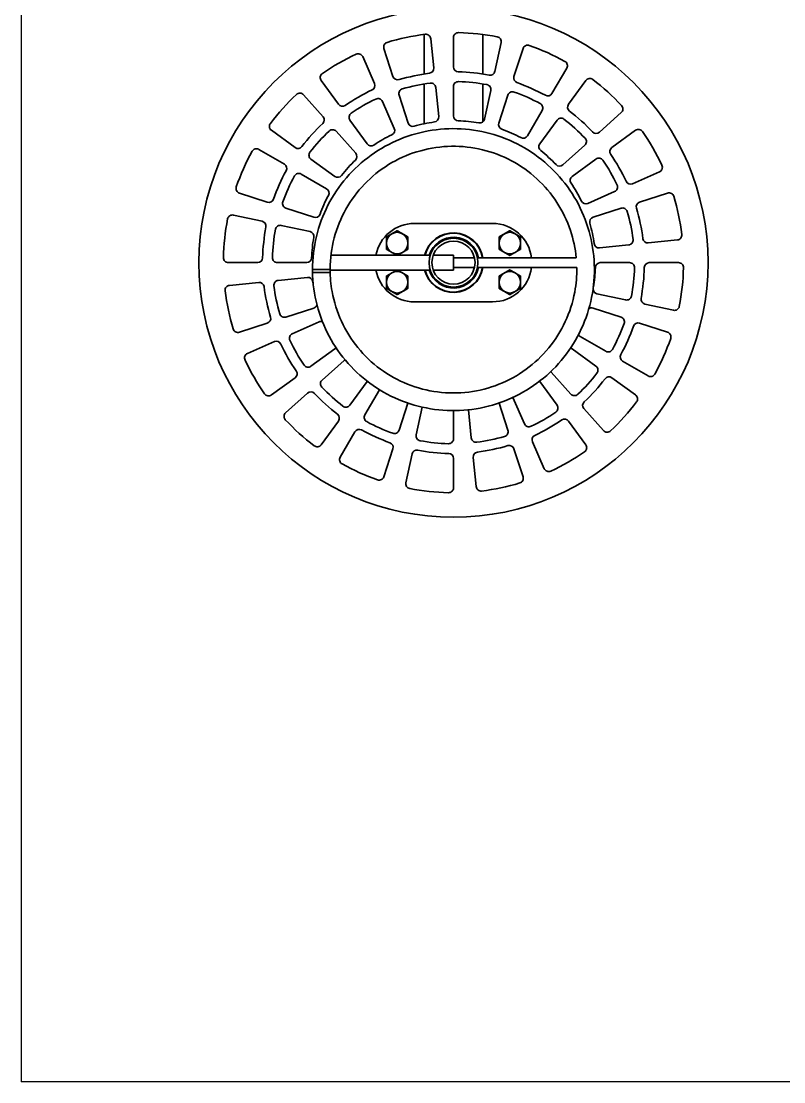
# Model space of a CAD drawing. Header units: millimetres. Extents: x 150 to 6235, y 143 to 4395.
# Drawn here: x 150 to 929, y 150 to 1233 of the extents above; entities that cross this region are included whole.
import ezdxf

# ---------------------------------------------------------------- set-up
doc = ezdxf.new("R2010")
doc.units = ezdxf.units.MM
doc.header["$LTSCALE"] = 15
doc.layers.add('AM_0', color=7, linetype='Continuous', lineweight=35)
doc.layers.add('Skizziergeometrie(Böma)', color=179, linetype='Continuous', lineweight=30, true_color=0x262659)

# ---------------------------------------------------------------- blocks, each defined once
blk = doc.blocks.new('Ränder A3')
at = {"layer": 'Skizziergeometrie(Böma)'}
for p in [(10, 287), (410, 10)]:
    blk.add_line(p, (10, 10), dxfattribs=at)

msp = doc.modelspace()

# ---------------------------------------------------------------- linework, layer by layer
at = {"layer": 'AM_0'}
for p, q in [((561.565, 1219.699), (561.565, 1179.3)), ((568.383, 1215.396), (571.408, 1185.541)), ((591.565, 1186.559), (591.565, 1216.567)), ((621.565, 1219.699), (621.565, 1179.3)), ((529.781, 1176.774), (520.508, 1205.313)), ((640.212, 1211.363), (633.864, 1182.034)), ((653.35, 1176.774), (662.623, 1205.313)), ((498.822, 1197.035), (510.925, 1169.576)), ((707.28, 1185.33), (692.179, 1159.399)), ((474.045, 1148.375), (456.407, 1172.652)), ((709.086, 1148.375), (726.724, 1172.652)), ((561.565, 1169.173), (561.565, 1128.484)), ((573.425, 1165.636), (576.451, 1135.775)), ((591.565, 1136.538), (591.565, 1166.552)), ((621.565, 1169.173), (621.565, 1130.337)), ((629.631, 1162.48), (623.282, 1133.145)), ((438.34, 1158.077), (458.336, 1135.702)), ((518.995, 1151.268), (531.1, 1123.804)), ((545.239, 1129.201), (535.964, 1157.746)), ((637.892, 1129.201), (647.167, 1157.746)), ((682.111, 1142.11), (667.008, 1116.173)), ((763.021, 1139.847), (740.646, 1119.851)), ((503.447, 1107.907), (485.805, 1132.189)), ((679.684, 1107.907), (697.326, 1132.189)), ((429.813, 1104.142), (405.536, 1121.78)), ((471.668, 1120.784), (491.668, 1098.405)), ((753.318, 1104.142), (777.595, 1121.78)), ((725.728, 1106.519), (703.349, 1086.519)), ((392.857, 1102.337), (418.789, 1087.236)), ((470.28, 1074.741), (445.999, 1092.382)), ((712.851, 1074.741), (737.132, 1092.382)), ((436.078, 1077.168), (462.014, 1062.064)), ((801.979, 1079.365), (774.52, 1067.262)), ((401.414, 1048.406), (372.874, 1057.679)), ((756.212, 1059.192), (728.748, 1047.087)), ((781.717, 1048.406), (810.257, 1057.679)), ((448.986, 1032.949), (420.441, 1042.223)), ((734.145, 1032.949), (762.69, 1042.223)), ((366.825, 1035.269), (396.154, 1028.92)), ((415.708, 1024.688), (445.042, 1018.338)), ((551.565, 1026.622), (631.565, 1026.622)), ((820.34, 1009.804), (790.484, 1006.779)), ((770.579, 1004.762), (740.718, 1001.736)), ((391.628, 986.622), (361.62, 986.622)), ((441.649, 986.622), (411.635, 986.622)), ((567.789, 994.346), (466.386, 994.346)), ((591.565, 994.346), (570.966, 994.346)), ((591.565, 994.346), (591.565, 991.622)), ((591.565, 991.622), (591.565, 981.622)), ((591.565, 991.622), (612.99, 991.622)), ((616.06, 991.622), (716.925, 991.622)), ((741.482, 986.622), (771.496, 986.622)), ((791.503, 986.622), (821.511, 986.622)), ((447.509, 979.507), (465.509, 979.507)), ((447.509, 979.507), (465.509, 979.507)), ((447.509, 976.507), (447.509, 979.507)), ((447.509, 976.507), (465.509, 976.507)), ((465.509, 976.507), (465.509, 979.507)), ((567.789, 978.897), (465.511, 978.897)), ((591.565, 978.897), (570.966, 978.897)), ((591.565, 981.622), (591.565, 978.897)), ((591.565, 981.622), (612.99, 981.622)), ((616.06, 981.622), (717.659, 981.622)), ((362.791, 963.439), (392.647, 966.464)), ((412.552, 968.481), (442.413, 971.507)), ((767.423, 948.556), (738.089, 954.906)), ((631.565, 946.622), (551.565, 946.622)), ((816.306, 937.975), (786.977, 944.323)), ((448.986, 940.295), (420.441, 931.02)), ((734.145, 940.295), (762.69, 931.02)), ((401.414, 924.838), (372.874, 915.565)), ((426.919, 914.051), (454.383, 926.156)), ((781.717, 924.838), (810.257, 915.565)), ((747.053, 896.076), (721.117, 911.18)), ((381.152, 893.879), (408.611, 905.982)), ((470.28, 898.503), (445.999, 880.861)), ((712.851, 898.503), (737.132, 880.861)), ((457.403, 866.724), (479.782, 886.724)), ((790.274, 870.907), (764.342, 886.008)), ((429.813, 869.101), (405.536, 851.463)), ((711.463, 852.459), (691.463, 874.839)), ((753.318, 869.101), (777.595, 851.463)), ((503.447, 865.337), (485.805, 841.055)), ((501.02, 831.134), (516.015, 856.884)), ((679.684, 865.337), (697.326, 841.055)), ((420.11, 833.397), (442.485, 853.393)), ((664.136, 821.975), (652.249, 848.944)), ((544.976, 843.233), (535.964, 815.498)), ((553.5, 810.764), (559.629, 839.081)), ((591.565, 835.507), (591.565, 806.691)), ((609.706, 807.608), (606.796, 836.321)), ((638.144, 843.268), (647.167, 815.498)), ((744.791, 815.166), (724.795, 837.541)), ((474.045, 824.869), (456.407, 800.592)), ((709.086, 824.869), (726.724, 800.592)), ((475.851, 787.913), (490.952, 813.845)), ((684.309, 776.209), (672.206, 803.668)), ((529.781, 796.47), (520.508, 767.93)), ((542.919, 761.881), (549.267, 791.21)), ((653.35, 796.47), (662.623, 767.93)), ((591.565, 786.684), (591.565, 756.676)), ((614.748, 757.848), (611.723, 787.703))]:
    msp.add_line(p, q, dxfattribs=at)
for radius in [260, 25, 22]:
    msp.add_circle((591.565, 986.622), radius, dxfattribs=at)
for centre, radius, start, end in [((591.565, 986.622), 235, 97.031955, 106.754341), ((563.408, 1214.892), 5, 5.786297, 97.031955), ((596.565, 1216.567), 5, 88.754341, 180), ((591.565, 986.622), 235, 79.031955, 88.754341), ((635.326, 1212.42), 5, 347.786297, 79.031955), ((525.264, 1206.858), 5, 106.754341, 198), ((667.378, 1203.768), 5, 70.754341, 162), ((591.565, 986.622), 235, 61.031955, 70.754341), ((591.565, 986.622), 235, 115.031955, 124.754341), ((494.247, 1195.018), 5, 23.786297, 115.031955), ((702.959, 1187.846), 5, 329.786297, 61.031955), ((566.434, 1185.036), 5, 277.21884, 5.786297), ((596.565, 1186.559), 5, 180, 268.567456), ((591.565, 986.622), 195, 79.21884, 88.567456), ((628.977, 1183.092), 5, 259.21884, 347.786297), ((460.452, 1175.591), 5, 124.754341, 216), ((534.537, 1178.319), 5, 198, 286.567456), ((591.565, 986.622), 195, 97.21884, 106.567456), ((591.565, 986.622), 185, 97.378051, 106.408246), ((568.451, 1165.131), 5, 5.786297, 97.378051), ((596.565, 1166.552), 5, 88.408246, 180), ((591.565, 986.622), 185, 79.378051, 88.408246), ((658.105, 1175.229), 5, 162, 250.567456), ((591.565, 986.622), 195, 61.21884, 70.567456), ((730.769, 1169.713), 5, 52.754341, 144), ((591.565, 986.622), 235, 43.031955, 52.754341), ((434.612, 1154.746), 5, 41.786297, 133.031955), ((591.565, 986.622), 195, 115.21884, 124.567456), ((506.35, 1167.559), 5, 295.21884, 23.786297), ((540.719, 1159.291), 5, 106.408246, 198), ((624.744, 1163.537), 5, 347.786297, 79.378051), ((651.922, 1156.201), 5, 70.408246, 162), ((591.565, 986.622), 185, 61.378051, 70.408246), ((687.859, 1161.915), 5, 241.21884, 329.786297), ((591.565, 986.622), 235, 133.031955, 142.754341), ((478.09, 1151.314), 5, 216, 304.567456), ((591.565, 986.622), 185, 115.378051, 124.408246), ((514.419, 1149.252), 5, 23.786297, 115.378051), ((677.791, 1144.626), 5, 329.786297, 61.378051), ((713.131, 1145.436), 5, 144, 232.567456), ((489.85, 1135.128), 5, 124.408246, 216), ((591.565, 986.622), 195, 43.21884, 52.567456), ((759.689, 1143.575), 5, 311.786297, 43.031955), ((408.474, 1125.825), 5, 142.754341, 234), ((591.565, 986.622), 195, 133.21884, 142.567456), ((454.608, 1132.37), 5, 313.21884, 41.786297), ((549.994, 1130.746), 5, 198, 286.089787), ((591.565, 986.622), 145, 97.69651, 106.089787), ((571.477, 1135.27), 5, 277.69651, 5.786297), ((596.565, 1136.538), 5, 180, 268.089787), ((591.565, 986.622), 145, 79.69651, 88.089787), ((618.395, 1134.203), 5, 259.69651, 347.786297), ((642.648, 1127.656), 5, 162, 250.089787), ((701.371, 1129.25), 5, 52.408246, 144), ((591.565, 986.622), 185, 43.378051, 52.408246), ((591.565, 986.622), 185, 133.378051, 142.408246), ((467.94, 1117.453), 5, 41.786297, 133.378051), ((591.565, 986.622), 145, 115.69651, 124.089787), ((526.525, 1121.787), 5, 295.69651, 23.786297), ((591.565, 986.622), 145, 61.69651, 70.089787), ((662.687, 1118.689), 5, 241.69651, 329.786297), ((737.314, 1123.579), 5, 223.21884, 311.786297), ((780.534, 1117.735), 5, 34.754341, 126), ((591.565, 986.622), 235, 25.031955, 34.754341), ((432.752, 1108.187), 5, 234, 322.567456), ((507.492, 1110.846), 5, 216, 304.089787), ((683.729, 1104.968), 5, 144, 232.089787), ((722.396, 1110.247), 5, 311.786297, 43.378051), ((591.565, 986.622), 235, 151.031955, 160.754341), ((390.341, 1098.016), 5, 59.786297, 151.031955), ((448.938, 1096.427), 5, 142.408246, 234), ((487.94, 1095.073), 5, 313.69651, 41.786297), ((591.565, 986.622), 145, 43.69651, 52.089787), ((756.257, 1100.097), 5, 126, 214.567456), ((591.565, 986.622), 195, 25.21884, 34.567456), ((416.272, 1082.915), 5, 331.21884, 59.786297), ((591.565, 986.622), 145, 133.69651, 142.089787), ((700.017, 1090.248), 5, 223.69651, 311.786297), ((740.071, 1088.337), 5, 34.408246, 126), ((591.565, 986.622), 185, 25.378051, 34.408246), ((799.962, 1083.94), 5, 293.786297, 25.031955), ((591.565, 986.622), 195, 151.21884, 160.567456), ((591.565, 986.622), 185, 151.378051, 160.408246), ((433.562, 1072.847), 5, 59.786297, 151.378051), ((473.219, 1078.786), 5, 234, 322.089787), ((715.79, 1070.695), 5, 126, 214.089787), ((374.419, 1062.434), 5, 160.754341, 252), ((459.498, 1057.743), 5, 331.69651, 59.786297), ((591.565, 986.622), 145, 25.69651, 34.089787), ((754.195, 1063.768), 5, 293.786297, 25.378051), ((772.503, 1071.837), 5, 205.21884, 293.786297), ((402.959, 1053.161), 5, 252, 340.567456), ((591.565, 986.622), 145, 151.69651, 160.089787), ((811.802, 1052.924), 5, 16.754341, 108), ((591.565, 986.622), 235, 7.031955, 16.754341), ((421.986, 1046.979), 5, 160.408246, 252), ((726.731, 1051.662), 5, 205.69651, 293.786297), ((764.235, 1037.468), 5, 16.408246, 108), ((783.262, 1043.651), 5, 108, 196.567456), ((591.565, 986.622), 195, 7.21884, 16.567456), ((591.565, 986.622), 235, 169.031955, 178.754341), ((365.767, 1030.382), 5, 77.786297, 169.031955), ((450.531, 1037.704), 5, 252, 340.089787), ((735.69, 1028.193), 5, 108, 196.089787), ((591.565, 986.622), 185, 7.378051, 16.408246), ((395.096, 1024.033), 5, 349.21884, 77.786297), ((591.565, 986.622), 195, 169.21884, 178.567456), ((591.565, 986.622), 185, 169.378051, 178.408246), ((414.65, 1019.801), 5, 77.786297, 169.378051), ((443.984, 1013.451), 5, 349.69651, 77.786297), ((551.565, 986.622), 40, 90, 168.865158), ((631.565, 986.622), 40, 7.180756, 90), ((591.565, 986.622), 145, 7.69651, 16.089787), ((591.565, 986.622), 145, 169.69651, 178.089787), ((534.065, 1006.622), 11, 120, 180), ((534.065, 1006.622), 11, 60, 120), ((534.065, 1006.622), 11, 0, 60), ((591.565, 986.622), 30.5, 9.435339, 165.32888), ((591.565, 986.622), 30, 9.594068, 165.078729), ((591.565, 986.622), 26, 11.087489, 162.716157), ((649.065, 1006.622), 11, 120, 180), ((649.065, 1006.622), 11, 60, 120), ((649.065, 1006.622), 11, 0, 60), ((770.075, 1009.737), 5, 275.786297, 7.378051), ((789.98, 1011.754), 5, 187.21884, 275.786297), ((819.835, 1014.779), 5, 275.786297, 7.031955), ((534.065, 1006.622), 11, 180, 240), ((534.065, 1006.622), 11, 240, 300), ((534.065, 1006.622), 11, 300, 0), ((649.065, 1006.622), 11, 180, 240), ((649.065, 1006.622), 11, 240, 300), ((649.065, 1006.622), 11, 300, 0), ((740.214, 1006.711), 5, 187.69651, 275.786297), ((361.62, 991.622), 5, 178.754341, 270), ((391.628, 991.622), 5, 270, 358.567456), ((411.635, 991.622), 5, 178.408246, 270), ((441.649, 991.622), 5, 270, 358.089787), ((741.482, 981.622), 5, 90, 178.089787), ((771.496, 981.622), 5, 358.408246, 90), ((791.503, 981.622), 5, 90, 178.567456), ((821.511, 981.622), 5, 358.754341, 90), ((551.565, 986.622), 40, 191.134842, 270), ((534.065, 966.622), 11, 120, 180), ((534.065, 966.622), 11, 60, 120), ((534.065, 966.622), 11, 0, 60), ((591.565, 986.622), 30.5, 194.67112, 350.564661), ((591.565, 986.622), 30, 194.921271, 350.405932), ((591.565, 986.622), 26, 197.283843, 348.912511), ((631.565, 986.622), 40, 270, 352.819244), ((649.065, 966.622), 11, 120, 180), ((649.065, 966.622), 11, 60, 120), ((649.065, 966.622), 11, 0, 60), ((591.565, 986.622), 145, 350.072398, 358.089787), ((591.565, 986.622), 185, 349.378051, 358.408246), ((591.565, 986.622), 195, 349.21884, 358.567456), ((591.565, 986.622), 235, 349.031955, 358.754341), ((393.151, 961.49), 5, 7.21884, 95.786297), ((413.056, 963.507), 5, 95.786297, 187.378051), ((442.917, 966.533), 5, 7.69651, 95.786297), ((591.565, 986.622), 145, 187.69651, 189.02087), ((534.065, 966.622), 11, 180, 240), ((534.065, 966.622), 11, 300, 0), ((649.065, 966.622), 11, 180, 240), ((649.065, 966.622), 11, 300, 0), ((363.296, 958.464), 5, 95.786297, 187.031955), ((591.565, 986.622), 235, 187.031955, 196.754341), ((591.565, 986.622), 195, 187.21884, 196.567456), ((591.565, 986.622), 185, 187.378051, 196.408246), ((534.065, 966.622), 11, 240, 300), ((649.065, 966.622), 11, 240, 300), ((739.147, 959.792), 5, 180.530616, 257.786297), ((447.441, 945.05), 5, 288, 339.715621), ((768.481, 953.443), 5, 257.786297, 349.378051), ((788.035, 949.21), 5, 169.21884, 257.786297), ((418.896, 935.775), 5, 196.408246, 288), ((732.6, 935.54), 5, 72, 122.485739), ((817.364, 942.862), 5, 257.786297, 349.031955), ((399.869, 929.593), 5, 288, 16.567456), ((456.4, 921.581), 5, 75.507319, 113.786297), ((591.565, 986.622), 185, 331.378051, 340.408246), ((591.565, 986.622), 195, 331.21884, 340.567456), ((761.145, 926.265), 5, 340.408246, 72), ((780.172, 920.082), 5, 72, 160.567456), ((371.329, 920.32), 5, 196.754341, 288), ((428.936, 909.476), 5, 113.786297, 205.378051), ((723.633, 915.5), 5, 209.131169, 239.786297), ((808.712, 910.809), 5, 340.754341, 72), ((410.628, 901.406), 5, 25.21884, 113.786297), ((591.565, 986.622), 195, 205.21884, 214.567456), ((591.565, 986.622), 185, 205.378051, 214.408246), ((467.341, 902.548), 5, 306, 327.310588), ((709.912, 894.458), 5, 54, 76.117264), ((591.565, 986.622), 235, 331.031955, 340.754341), ((383.169, 889.303), 5, 113.786297, 205.031955), ((749.569, 900.397), 5, 239.786297, 331.378051), ((766.858, 890.329), 5, 151.21884, 239.786297), ((591.565, 986.622), 235, 205.031955, 214.754341), ((443.06, 884.906), 5, 214.408246, 306), ((483.114, 882.996), 5, 117.606508, 131.786297), ((734.193, 876.816), 5, 322.408246, 54), ((426.874, 873.147), 5, 306, 34.567456), ((460.735, 862.996), 5, 131.786297, 223.378051), ((695.191, 878.17), 5, 213.383609, 221.786297), ((591.565, 986.622), 185, 313.378051, 322.408246), ((591.565, 986.622), 195, 313.21884, 322.567456), ((750.379, 865.056), 5, 54, 142.567456), ((792.79, 875.228), 5, 239.786297, 331.031955), ((591.565, 986.622), 185, 223.378051, 232.408246), ((499.402, 868.276), 5, 324, 326.147945), ((675.639, 862.398), 5, 36, 38.934046), ((402.597, 855.508), 5, 214.754341, 306), ((445.817, 849.664), 5, 43.21884, 131.786297), ((591.565, 986.622), 195, 223.21884, 232.567456), ((715.191, 855.791), 5, 221.786297, 313.378051), ((774.656, 847.418), 5, 322.754341, 54), ((481.76, 843.994), 5, 232.408246, 324), ((693.281, 838.116), 5, 304.408246, 36), ((728.523, 840.873), 5, 133.21884, 221.786297), ((591.565, 986.622), 235, 313.031955, 322.754341), ((423.442, 829.668), 5, 131.786297, 223.031955), ((591.565, 986.622), 235, 223.031955, 232.754341), ((470, 827.808), 5, 324, 52.567456), ((505.34, 828.618), 5, 149.786297, 241.378051), ((591.565, 986.622), 185, 241.378051, 250.408246), ((591.565, 986.622), 185, 295.378051, 304.408246), ((591.565, 986.622), 195, 295.21884, 304.567456), ((705.041, 821.93), 5, 36, 124.567456), ((495.272, 811.329), 5, 61.21884, 149.786297), ((591.565, 986.622), 195, 241.21884, 250.567456), ((531.209, 817.043), 5, 250.408246, 342), ((642.412, 813.953), 5, 286.408246, 18), ((668.712, 823.992), 5, 203.786297, 295.378051), ((748.519, 818.498), 5, 221.786297, 313.031955), ((525.026, 798.015), 5, 342, 70.567456), ((558.386, 809.706), 5, 167.786297, 259.378051), ((591.565, 986.622), 185, 259.378051, 268.408246), ((586.565, 806.691), 5, 268.408246, 0), ((614.68, 808.112), 5, 185.786297, 277.378051), ((591.565, 986.622), 185, 277.378051, 286.408246), ((676.781, 805.684), 5, 115.21884, 203.786297), ((452.362, 803.531), 5, 232.754341, 324), ((554.154, 790.152), 5, 79.21884, 167.786297), ((591.565, 986.622), 195, 259.21884, 268.567456), ((586.565, 786.684), 5, 0, 88.567456), ((616.697, 788.207), 5, 97.21884, 185.786297), ((591.565, 986.622), 195, 277.21884, 286.567456), ((648.594, 794.925), 5, 18, 106.567456), ((591.565, 986.622), 235, 295.031955, 304.754341), ((722.679, 797.653), 5, 304.754341, 36), ((480.171, 785.397), 5, 149.786297, 241.031955), ((591.565, 986.622), 235, 241.031955, 250.754341), ((688.884, 778.225), 5, 203.786297, 295.031955), ((515.753, 769.476), 5, 250.754341, 342), ((547.805, 760.823), 5, 167.786297, 259.031955), ((591.565, 986.622), 235, 277.031955, 286.754341), ((657.867, 766.385), 5, 286.754341, 18), ((591.565, 986.622), 235, 259.031955, 268.754341), ((586.565, 756.676), 5, 268.754341, 0), ((619.723, 758.352), 5, 185.786297, 277.031955)]:
    msp.add_arc(centre, radius, start, end, dxfattribs=at)
for points, knots in [([(447.509, 979.507), (447.509, 990.879), (448.875, 1002.327), (454.212, 1024.381), (458.207, 1035.137), (468.536, 1055.281), (474.938, 1064.803), (489.697, 1081.969), (498.151, 1089.727), (516.519, 1102.96), (526.554, 1108.523), (547.51, 1117.087), (558.569, 1120.146), (580.948, 1123.565), (592.416, 1123.949), (614.973, 1122.033), (626.212, 1119.721), (647.693, 1112.577), (658.078, 1107.697), (677.29, 1095.722), (686.243, 1088.547), (702.117, 1072.406), (709.141, 1063.333), (720.794, 1043.924), (725.499, 1033.459), (732.283, 1011.861), (734.407, 1000.585), (735.945, 977.999), (735.37, 966.54), (731.577, 944.221), (728.334, 933.215), (719.421, 912.405), (713.691, 902.464), (700.153, 884.32), (692.255, 875.997), (674.845, 861.527), (665.217, 855.285), (644.903, 845.294), (634.081, 841.479), (611.992, 836.523), (600.578, 835.348), (577.943, 835.702), (566.571, 837.232), (544.648, 842.876), (533.95, 847.027), (513.958, 857.647), (504.53, 864.187), (487.58, 879.194), (479.946, 887.759), (466.981, 906.317), (461.564, 916.433), (453.305, 937.511), (450.408, 948.613), (448.099, 965.342), (447.66, 970.921), (447.544, 976.507)], [0, 0, 0, 0, 3.47353563, 3.47353563, 6.93078056, 6.93078056, 10.38817843, 10.38817843, 13.84557487, 13.84557487, 17.30297133, 17.30297133, 20.76036779, 20.76036779, 24.21776424, 24.21776424, 27.6751607, 27.6751607, 31.13255716, 31.13255716, 34.58995361, 34.58995361, 38.04735007, 38.04735007, 41.50474653, 41.50474653, 44.96214298, 44.96214298, 48.41953944, 48.41953944, 51.8769359, 51.8769359, 55.33433235, 55.33433235, 58.79172881, 58.79172881, 62.24912527, 62.24912527, 65.70652172, 65.70652172, 69.16391818, 69.16391818, 72.62131463, 72.62131463, 76.07871109, 76.07871109, 79.53610755, 79.53610755, 82.993504, 82.993504, 86.45090046, 86.45090046, 89.90829692, 89.90829692, 91.60921926, 91.60921926, 91.60921926, 91.60921926]), ([(716.927, 991.6), (716.014, 1001.07), (714.011, 1010.486), (707.635, 1029.536), (702.965, 1039.222), (691.436, 1056.985), (684.491, 1065.196), (668.886, 1079.512), (660.109, 1085.725), (641.42, 1095.684), (631.369, 1099.505), (610.783, 1104.474), (600.095, 1105.66), (578.921, 1105.323), (568.276, 1103.799), (547.859, 1098.178), (537.933, 1094.04), (519.57, 1083.492), (510.995, 1077.004), (495.853, 1062.199), (489.172, 1053.772), (478.213, 1035.652), (473.853, 1025.822), (467.773, 1005.537), (466.009, 994.929), (465.54, 982.735), (465.509, 981.121), (465.509, 979.507)], [445.8291769, 445.8291769, 445.8291769, 445.8291769, 448.74664576, 448.74664576, 451.99830893, 451.99830893, 455.2499721, 455.2499721, 458.50163527, 458.50163527, 461.75329844, 461.75329844, 465.00496161, 465.00496161, 468.25662478, 468.25662478, 471.50828795, 471.50828795, 474.75995112, 474.75995112, 478.01161429, 478.01161429, 481.26327746, 481.26327746, 484.51494063, 484.51494063, 485.01056943, 485.01056943, 485.01056943, 485.01056943]), ([(465.513, 979.046), (465.54, 971.687), (466.214, 964.315), (469.402, 946.676), (472.633, 936.42), (481.491, 917.184), (487.184, 908.062), (500.571, 891.653), (508.365, 884.244), (525.43, 871.704), (534.829, 866.479), (554.487, 858.605), (564.894, 855.896), (585.897, 853.188), (596.65, 853.168), (617.663, 855.798), (628.08, 858.467), (647.768, 866.268), (657.186, 871.458), (674.298, 883.934), (682.119, 891.314), (695.567, 907.673), (701.294, 916.775), (710.224, 935.977), (713.493, 946.221), (716.931, 964.843), (717.63, 973.254), (717.49, 981.622)], [404.22219683, 404.22219683, 404.22219683, 404.22219683, 406.47502455, 406.47502455, 409.72668772, 409.72668772, 412.97835089, 412.97835089, 416.23001406, 416.23001406, 419.48167723, 419.48167723, 422.7333404, 422.7333404, 425.98500357, 425.98500357, 429.23666674, 429.23666674, 432.48832991, 432.48832991, 435.73999308, 435.73999308, 438.99165625, 438.99165625, 442.24331942, 442.24331942, 444.80698844, 444.80698844, 444.80698844, 444.80698844])]:
    msp.add_open_spline(points, degree=3, knots=knots, dxfattribs=at)
for points, weights in [([(528.565, 1016.148), (531.118, 1017.622), (534.065, 1019.323)], [1, 1.0379548493, 1]), ([(534.065, 1019.323), (537.013, 1017.622), (539.565, 1016.148)], [1, 1.0379548493, 1]), ([(643.565, 1016.148), (646.118, 1017.622), (649.065, 1019.323)], [1, 1.0379548493, 1]), ([(649.065, 1019.323), (652.013, 1017.622), (654.565, 1016.148)], [1, 1.0379548493, 1]), ([(523.065, 1012.973), (526.013, 1014.674), (528.565, 1016.148)], [1, 1.0379548493, 1]), ([(523.065, 1006.622), (523.065, 1009.569), (523.065, 1012.973)], [1, 1.0379548493, 1]), ([(539.565, 1016.148), (542.118, 1014.674), (545.065, 1012.973)], [1, 1.0379548493, 1]), ([(545.065, 1012.973), (545.065, 1009.569), (545.065, 1006.622)], [1, 1.0379548493, 1]), ([(638.065, 1012.973), (641.013, 1014.674), (643.565, 1016.148)], [1, 1.0379548493, 1]), ([(638.065, 1006.622), (638.065, 1009.569), (638.065, 1012.973)], [1, 1.0379548493, 1]), ([(654.565, 1016.148), (657.118, 1014.674), (660.065, 1012.973)], [1, 1.0379548493, 1]), ([(660.065, 1012.973), (660.065, 1009.569), (660.065, 1006.622)], [1, 1.0379548493, 1]), ([(523.065, 1000.271), (523.065, 1003.674), (523.065, 1006.622)], [1, 1.0379548493, 1]), ([(528.565, 997.095), (526.013, 998.569), (523.065, 1000.271)], [1, 1.0379548493, 1]), ([(533.327, 994.346), (530.814, 995.798), (528.565, 997.095)], [1.00820249576, 1.03327708902, 1]), ([(539.565, 997.095), (537.317, 995.798), (534.804, 994.346)], [1, 1.03327708902, 1.00820249576]), ([(545.065, 1000.271), (542.118, 998.569), (539.565, 997.095)], [1, 1.0379548493, 1]), ([(545.065, 1006.622), (545.065, 1003.674), (545.065, 1000.271)], [1, 1.0379548493, 1]), ([(638.065, 1000.271), (638.065, 1003.674), (638.065, 1006.622)], [1, 1.0379548493, 1]), ([(643.565, 997.095), (641.013, 998.569), (638.065, 1000.271)], [1, 1.0379548493, 1]), ([(649.065, 993.92), (646.118, 995.622), (643.565, 997.095)], [1, 1.0379548493, 1]), ([(654.565, 997.095), (652.013, 995.622), (649.065, 993.92)], [1, 1.0379548493, 1]), ([(660.065, 1000.271), (657.118, 998.569), (654.565, 997.095)], [1, 1.0379548493, 1]), ([(660.065, 1006.622), (660.065, 1003.674), (660.065, 1000.271)], [1, 1.0379548493, 1]), ([(523.065, 972.973), (526.013, 974.674), (528.565, 976.148)], [1, 1.0379548493, 1]), ([(528.565, 976.148), (530.814, 977.446), (533.327, 978.897)], [1, 1.03327708902, 1.00820249576]), ([(534.804, 978.897), (537.317, 977.446), (539.565, 976.148)], [1.00820249576, 1.03327708902, 1]), ([(539.565, 976.148), (542.118, 974.674), (545.065, 972.973)], [1, 1.0379548493, 1]), ([(638.065, 972.973), (641.013, 974.674), (643.565, 976.148)], [1, 1.0379548493, 1]), ([(643.565, 976.148), (646.118, 977.622), (649.065, 979.323)], [1, 1.0379548493, 1]), ([(649.065, 979.323), (652.013, 977.622), (654.565, 976.148)], [1, 1.0379548493, 1]), ([(654.565, 976.148), (657.118, 974.674), (660.065, 972.973)], [1, 1.0379548493, 1]), ([(523.065, 966.622), (523.065, 969.569), (523.065, 972.973)], [1, 1.0379548493, 1]), ([(523.065, 960.271), (523.065, 963.674), (523.065, 966.622)], [1, 1.0379548493, 1]), ([(545.065, 972.973), (545.065, 969.569), (545.065, 966.622)], [1, 1.0379548493, 1]), ([(545.065, 966.622), (545.065, 963.674), (545.065, 960.271)], [1, 1.0379548493, 1]), ([(638.065, 966.622), (638.065, 969.569), (638.065, 972.973)], [1, 1.0379548493, 1]), ([(638.065, 960.271), (638.065, 963.674), (638.065, 966.622)], [1, 1.0379548493, 1]), ([(660.065, 972.973), (660.065, 969.569), (660.065, 966.622)], [1, 1.0379548493, 1]), ([(660.065, 966.622), (660.065, 963.674), (660.065, 960.271)], [1, 1.0379548493, 1]), ([(528.565, 957.095), (526.013, 958.569), (523.065, 960.271)], [1, 1.0379548493, 1]), ([(534.065, 953.92), (531.118, 955.622), (528.565, 957.095)], [1, 1.0379548493, 1]), ([(539.565, 957.095), (537.013, 955.622), (534.065, 953.92)], [1, 1.0379548493, 1]), ([(545.065, 960.271), (542.118, 958.569), (539.565, 957.095)], [1, 1.0379548493, 1]), ([(643.565, 957.095), (641.013, 958.569), (638.065, 960.271)], [1, 1.0379548493, 1]), ([(649.065, 953.92), (646.118, 955.622), (643.565, 957.095)], [1, 1.0379548493, 1]), ([(654.565, 957.095), (652.013, 955.622), (649.065, 953.92)], [1, 1.0379548493, 1]), ([(660.065, 960.271), (657.118, 958.569), (654.565, 957.095)], [1, 1.0379548493, 1])]:
    msp.add_rational_spline(points, weights, degree=2, dxfattribs=at)

# ---------------------------------------------------------------- block references
at = {"xscale": 15, "yscale": 15, "zscale": 15}
msp.add_blockref('Ränder A3', (0, 0), dxfattribs=at)

doc.saveas('drawing.dxf')
